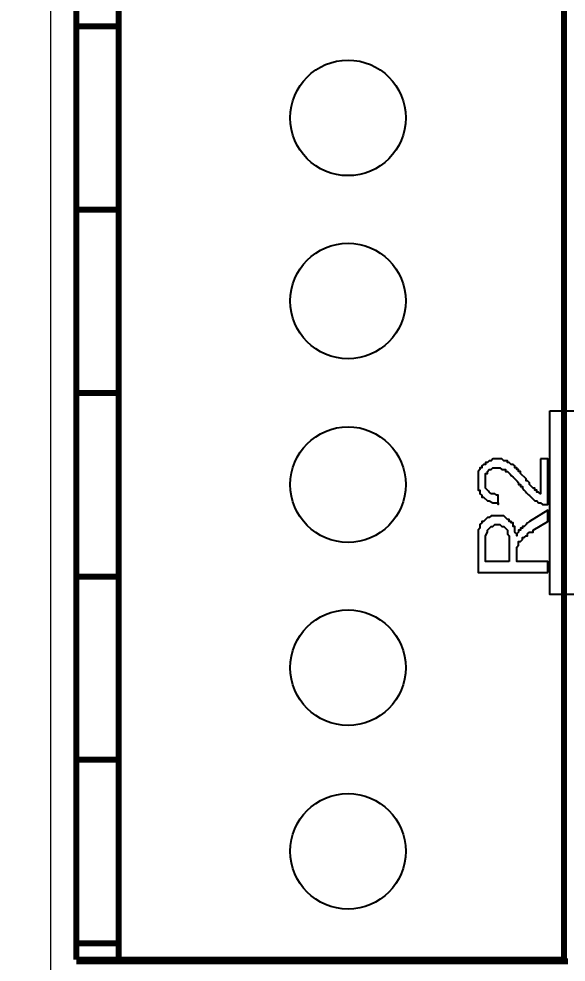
# Model space of a CAD drawing. Header units: millimetres. Extents: x -109 to -14.2, y -107.5 to -24.7.
# Drawn here: x -88.26 to -80.68, y -66.12 to -53.06 of the extents above; entities that cross this region are included whole.
import ezdxf

# ---------------------------------------------------------------- set-up
doc = ezdxf.new("R2010")
doc.units = ezdxf.units.MM
doc.header["$MEASUREMENT"] = 0
doc.layers.add('layer 1', color=7, linetype='Continuous')
doc.styles.get("Standard").update_dxf_attribs({"font": 'Deng.ttf'})
doc.dimstyles.get("Standard").update_dxf_attribs({"dimscale": 20, "dimtxt": 0.18, "dimasz": 0.18, "dimexe": 0.18, "dimexo": 0.0625, "dimgap": 0.09, "dimtad": 0, "dimtih": 1, "dimtoh": 1, "dimdec": 1, "dimzin": 0, "dimdsep": 46, "dimtxsty": 'Standard', "dimcen": 0.09, "dimadec": 0, "dimazin": 0, "dimtfac": 1, "dimtdec": 1, "dimtofl": 0, "dimtmove": 0, "dimatfit": 3, "dimfxl": 1, "dimtolj": 1, "dimtzin": 0, "dimarcsym": 0})

# ---------------------------------------------------------------- blocks, each defined once
blk = doc.blocks.new('*D5')
at = {"color": 0, "lineweight": -2, "transparency": 16777216}
for p, q in [((-86.575, -37.11), (-107.815, -37.11)), ((-104.215, -40.71), (-104.215, -62.346)), ((-104.215, -91.51), (-104.215, -69.874)), ((-86.575, -95.11), (-107.815, -95.11))]:
    blk.add_line(p, q, dxfattribs=at)
at = {"color": 0, "transparency": 16777216}
for points in [[(-104.815, -40.71), (-103.615, -40.71), (-104.215, -37.11)], [(-104.815, -91.51), (-103.615, -91.51), (-104.215, -95.11)]]:
    blk.add_solid(points, dxfattribs=at)
at = {"layer": 'Defpoints', "color": 0, "transparency": 16777216}
for p in [(-85.325, -37.11), (-104.215, -95.11), (-85.325, -95.11)]:
    blk.add_point(p, dxfattribs=at)
at = {"color": 0, "transparency": 16777216, "insert": (-104.215, -66.11), "char_height": 3.6, "attachment_point": 5}
blk.add_mtext('\\A1;58.0', dxfattribs=at)

msp = doc.modelspace()

# ---------------------------------------------------------------- linework, layer by layer
at = {"layer": 'layer 1', "color": 0}
for centre in [(-83.697, -54.429), (-83.697, -56.965), (-83.697, -59.508), (-83.697, -62.044), (-83.697, -64.587)]:
    msp.add_ellipse(centre, major_axis=(0, 0.8), ratio=1, dxfattribs=at)
at = {"layer": 'layer 1', "color": 0, "lineweight": 18}
msp.add_open_spline([(-87.814, -95.112), (-87.814, -95.112), (-87.814, -37.108), (-87.814, -37.108)], degree=3, dxfattribs=at)
at = {"layer": 'layer 1', "color": 0, "lineweight": 80}
for points in [[(-87.459, -66.084), (-87.459, -66.084), (-87.459, -40.231), (-87.459, -40.231)], [(-86.872, -66.084), (-86.872, -66.084), (-86.872, -40.231), (-86.872, -40.231)], [(-80.702, -66.084), (-80.702, -66.084), (-80.702, -40.231), (-80.702, -40.231)], [(-87.459, -53.158), (-87.459, -53.158), (-86.872, -53.158), (-86.872, -53.158)], [(-87.459, -55.7), (-87.459, -55.7), (-86.872, -55.7), (-86.872, -55.7)], [(-87.459, -58.236), (-87.459, -58.236), (-86.872, -58.236), (-86.872, -58.236)], [(-87.459, -60.779), (-87.459, -60.779), (-86.872, -60.779), (-86.872, -60.779)], [(-87.459, -63.315), (-87.459, -63.315), (-86.872, -63.315), (-86.872, -63.315)], [(-87.459, -65.858), (-87.459, -65.858), (-86.872, -65.858), (-86.872, -65.858)], [(-87.459, -66.084), (-87.459, -66.084), (-80.702, -66.084), (-80.702, -66.084)], [(-87.459, -66.11), (-87.459, -66.11), (-80.651, -66.11), (-80.651, -66.11)]]:
    msp.add_open_spline(points, degree=3, dxfattribs=at)
at = {"layer": 'layer 1', "color": 0}
for points, knots in [([(-80.902, -58.488), (-80.902, -58.488), (-80.902, -61.031), (-80.902, -61.031), (-80.902, -61.031), (-80.902, -61.031), (-72.009, -61.031), (-72.009, -61.031), (-72.009, -61.031), (-72.009, -61.031), (-72.009, -58.488), (-72.009, -58.488), (-72.009, -58.488), (-72.009, -58.488), (-80.902, -58.488), (-80.902, -58.488)], [0, 0, 0, 0, 0.2, 0.2, 0.2, 0.2, 0.4, 0.4, 0.4, 0.4, 0.6, 0.6, 0.6, 0.6, 1, 1, 1, 1]), ([(-81.031, -59.153), (-81.031, -59.153), (-80.928, -59.153), (-80.928, -59.153), (-80.928, -59.153), (-80.928, -59.153), (-80.928, -59.785), (-80.928, -59.785), (-80.928, -59.785), (-80.928, -59.785), (-81.006, -59.785), (-81.006, -59.785), (-81.006, -59.785), (-81.006, -59.785), (-81.031, -59.759), (-81.031, -59.759), (-81.031, -59.759), (-81.031, -59.759), (-81.057, -59.759), (-81.057, -59.759), (-81.057, -59.759), (-81.057, -59.759), (-81.083, -59.734), (-81.083, -59.734), (-81.083, -59.734), (-81.083, -59.734), (-81.109, -59.734), (-81.109, -59.734), (-81.109, -59.734), (-81.109, -59.734), (-81.135, -59.708), (-81.135, -59.708), (-81.135, -59.708), (-81.183, -59.658), (-81.211, -59.64), (-81.257, -59.585), (-81.257, -59.585), (-81.257, -59.585), (-81.283, -59.559), (-81.283, -59.559), (-81.283, -59.559), (-81.283, -59.559), (-81.283, -59.534), (-81.283, -59.534), (-81.283, -59.534), (-81.283, -59.534), (-81.309, -59.534), (-81.309, -59.534), (-81.309, -59.534), (-81.309, -59.534), (-81.309, -59.508), (-81.309, -59.508), (-81.309, -59.508), (-81.309, -59.508), (-81.335, -59.508), (-81.335, -59.508), (-81.335, -59.508), (-81.335, -59.508), (-81.335, -59.482), (-81.335, -59.482), (-81.335, -59.482), (-81.386, -59.43), (-81.438, -59.379), (-81.49, -59.327), (-81.49, -59.327), (-81.49, -59.327), (-81.515, -59.327), (-81.515, -59.327), (-81.515, -59.327), (-81.515, -59.327), (-81.515, -59.301), (-81.515, -59.301), (-81.515, -59.301), (-81.515, -59.301), (-81.567, -59.301), (-81.567, -59.301), (-81.567, -59.301), (-81.567, -59.301), (-81.593, -59.275), (-81.593, -59.275), (-81.593, -59.275), (-81.593, -59.275), (-81.69, -59.275), (-81.69, -59.275), (-81.69, -59.275), (-81.69, -59.275), (-81.716, -59.301), (-81.716, -59.301), (-81.716, -59.301), (-81.716, -59.301), (-81.741, -59.301), (-81.741, -59.301), (-81.741, -59.301), (-81.741, -59.301), (-81.767, -59.327), (-81.767, -59.327), (-81.767, -59.327), (-81.767, -59.327), (-81.767, -59.353), (-81.767, -59.353), (-81.767, -59.353), (-81.767, -59.353), (-81.793, -59.353), (-81.793, -59.353), (-81.793, -59.353), (-81.793, -59.353), (-81.793, -59.559), (-81.793, -59.559), (-81.793, -59.559), (-81.719, -59.62), (-81.75, -59.645), (-81.664, -59.637), (-81.664, -59.637), (-81.664, -59.637), (-81.638, -59.656), (-81.638, -59.656), (-81.638, -59.656), (-81.638, -59.656), (-81.619, -59.656), (-81.619, -59.656), (-81.619, -59.656), (-81.619, -59.656), (-81.619, -59.785), (-81.619, -59.785), (-81.619, -59.785), (-81.619, -59.785), (-81.619, -59.759), (-81.619, -59.759), (-81.619, -59.759), (-81.619, -59.759), (-81.69, -59.759), (-81.69, -59.759), (-81.69, -59.759), (-81.69, -59.759), (-81.741, -59.734), (-81.741, -59.734), (-81.741, -59.734), (-81.741, -59.734), (-81.767, -59.734), (-81.767, -59.734), (-81.767, -59.734), (-81.767, -59.734), (-81.819, -59.682), (-81.819, -59.682), (-81.819, -59.682), (-81.819, -59.682), (-81.845, -59.682), (-81.845, -59.682), (-81.845, -59.682), (-81.845, -59.682), (-81.845, -59.656), (-81.845, -59.656), (-81.845, -59.656), (-81.845, -59.656), (-81.87, -59.637), (-81.87, -59.637), (-81.87, -59.637), (-81.87, -59.637), (-81.87, -59.585), (-81.87, -59.585), (-81.87, -59.585), (-81.87, -59.585), (-81.896, -59.585), (-81.896, -59.585), (-81.896, -59.585), (-81.896, -59.585), (-81.896, -59.327), (-81.896, -59.327), (-81.896, -59.327), (-81.896, -59.327), (-81.87, -59.301), (-81.87, -59.301), (-81.87, -59.301), (-81.87, -59.301), (-81.87, -59.275), (-81.87, -59.275), (-81.87, -59.275), (-81.87, -59.275), (-81.845, -59.275), (-81.845, -59.275), (-81.845, -59.275), (-81.845, -59.275), (-81.845, -59.25), (-81.845, -59.25), (-81.845, -59.25), (-81.845, -59.25), (-81.819, -59.23), (-81.819, -59.23), (-81.819, -59.23), (-81.819, -59.23), (-81.793, -59.23), (-81.793, -59.23), (-81.793, -59.23), (-81.793, -59.23), (-81.793, -59.204), (-81.793, -59.204), (-81.793, -59.204), (-81.793, -59.204), (-81.767, -59.204), (-81.767, -59.204), (-81.767, -59.204), (-81.767, -59.204), (-81.741, -59.179), (-81.741, -59.179), (-81.741, -59.179), (-81.741, -59.179), (-81.716, -59.179), (-81.716, -59.179), (-81.716, -59.179), (-81.716, -59.179), (-81.69, -59.153), (-81.69, -59.153), (-81.69, -59.153), (-81.69, -59.153), (-81.567, -59.153), (-81.567, -59.153), (-81.567, -59.153), (-81.567, -59.153), (-81.541, -59.179), (-81.541, -59.179), (-81.541, -59.179), (-81.541, -59.179), (-81.49, -59.179), (-81.49, -59.179), (-81.49, -59.179), (-81.49, -59.179), (-81.49, -59.204), (-81.49, -59.204), (-81.49, -59.204), (-81.49, -59.204), (-81.464, -59.204), (-81.464, -59.204), (-81.464, -59.204), (-81.464, -59.204), (-81.438, -59.23), (-81.438, -59.23), (-81.438, -59.23), (-81.438, -59.23), (-81.412, -59.23), (-81.412, -59.23), (-81.412, -59.23), (-81.412, -59.23), (-81.386, -59.25), (-81.386, -59.25), (-81.386, -59.25), (-81.386, -59.25), (-81.386, -59.275), (-81.386, -59.275), (-81.386, -59.275), (-81.386, -59.275), (-81.361, -59.275), (-81.361, -59.275), (-81.361, -59.275), (-81.361, -59.275), (-81.361, -59.301), (-81.361, -59.301), (-81.361, -59.301), (-81.361, -59.301), (-81.335, -59.301), (-81.335, -59.301), (-81.335, -59.301), (-81.335, -59.301), (-81.335, -59.327), (-81.335, -59.327), (-81.335, -59.327), (-81.335, -59.327), (-81.309, -59.327), (-81.309, -59.327), (-81.309, -59.327), (-81.309, -59.327), (-81.309, -59.353), (-81.309, -59.353), (-81.309, -59.353), (-81.309, -59.353), (-81.232, -59.43), (-81.232, -59.43), (-81.232, -59.43), (-81.232, -59.43), (-81.232, -59.456), (-81.232, -59.456), (-81.232, -59.456), (-81.232, -59.456), (-81.212, -59.456), (-81.212, -59.456), (-81.212, -59.456), (-81.212, -59.456), (-81.186, -59.482), (-81.186, -59.482), (-81.186, -59.482), (-81.186, -59.482), (-81.186, -59.508), (-81.186, -59.508), (-81.186, -59.508), (-81.186, -59.508), (-81.135, -59.559), (-81.135, -59.559), (-81.135, -59.559), (-81.135, -59.559), (-81.109, -59.559), (-81.109, -59.559), (-81.109, -59.559), (-81.109, -59.559), (-81.109, -59.585), (-81.109, -59.585), (-81.109, -59.585), (-81.109, -59.585), (-81.083, -59.585), (-81.083, -59.585), (-81.083, -59.585), (-81.083, -59.585), (-81.083, -59.611), (-81.083, -59.611), (-81.083, -59.611), (-81.083, -59.611), (-81.057, -59.611), (-81.057, -59.611), (-81.057, -59.611), (-81.057, -59.611), (-81.031, -59.637), (-81.031, -59.637), (-81.031, -59.637), (-81.031, -59.637), (-81.031, -59.153), (-81.031, -59.153)], [0, 0, 0, 0, 0.012195, 0.012195, 0.012195, 0.012195, 0.02439, 0.02439, 0.02439, 0.02439, 0.036585, 0.036585, 0.036585, 0.036585, 0.04878, 0.04878, 0.04878, 0.04878, 0.060976, 0.060976, 0.060976, 0.060976, 0.073171, 0.073171, 0.073171, 0.073171, 0.085366, 0.085366, 0.085366, 0.085366, 0.097561, 0.097561, 0.097561, 0.097561, 0.109756, 0.109756, 0.109756, 0.109756, 0.121951, 0.121951, 0.121951, 0.121951, 0.134146, 0.134146, 0.134146, 0.134146, 0.146341, 0.146341, 0.146341, 0.146341, 0.158537, 0.158537, 0.158537, 0.158537, 0.170732, 0.170732, 0.170732, 0.170732, 0.182927, 0.182927, 0.182927, 0.182927, 0.195122, 0.195122, 0.195122, 0.195122, 0.207317, 0.207317, 0.207317, 0.207317, 0.219512, 0.219512, 0.219512, 0.219512, 0.231707, 0.231707, 0.231707, 0.231707, 0.243902, 0.243902, 0.243902, 0.243902, 0.256098, 0.256098, 0.256098, 0.256098, 0.268293, 0.268293, 0.268293, 0.268293, 0.280488, 0.280488, 0.280488, 0.280488, 0.292683, 0.292683, 0.292683, 0.292683, 0.304878, 0.304878, 0.304878, 0.304878, 0.317073, 0.317073, 0.317073, 0.317073, 0.329268, 0.329268, 0.329268, 0.329268, 0.341463, 0.341463, 0.341463, 0.341463, 0.353659, 0.353659, 0.353659, 0.353659, 0.365854, 0.365854, 0.365854, 0.365854, 0.378049, 0.378049, 0.378049, 0.378049, 0.390244, 0.390244, 0.390244, 0.390244, 0.402439, 0.402439, 0.402439, 0.402439, 0.414634, 0.414634, 0.414634, 0.414634, 0.426829, 0.426829, 0.426829, 0.426829, 0.439024, 0.439024, 0.439024, 0.439024, 0.45122, 0.45122, 0.45122, 0.45122, 0.463415, 0.463415, 0.463415, 0.463415, 0.47561, 0.47561, 0.47561, 0.47561, 0.487805, 0.487805, 0.487805, 0.487805, 0.5, 0.5, 0.5, 0.5, 0.512195, 0.512195, 0.512195, 0.512195, 0.52439, 0.52439, 0.52439, 0.52439, 0.536585, 0.536585, 0.536585, 0.536585, 0.54878, 0.54878, 0.54878, 0.54878, 0.560976, 0.560976, 0.560976, 0.560976, 0.573171, 0.573171, 0.573171, 0.573171, 0.585366, 0.585366, 0.585366, 0.585366, 0.597561, 0.597561, 0.597561, 0.597561, 0.609756, 0.609756, 0.609756, 0.609756, 0.621951, 0.621951, 0.621951, 0.621951, 0.634146, 0.634146, 0.634146, 0.634146, 0.646341, 0.646341, 0.646341, 0.646341, 0.658537, 0.658537, 0.658537, 0.658537, 0.670732, 0.670732, 0.670732, 0.670732, 0.682927, 0.682927, 0.682927, 0.682927, 0.695122, 0.695122, 0.695122, 0.695122, 0.707317, 0.707317, 0.707317, 0.707317, 0.719512, 0.719512, 0.719512, 0.719512, 0.731707, 0.731707, 0.731707, 0.731707, 0.743902, 0.743902, 0.743902, 0.743902, 0.756098, 0.756098, 0.756098, 0.756098, 0.768293, 0.768293, 0.768293, 0.768293, 0.780488, 0.780488, 0.780488, 0.780488, 0.792683, 0.792683, 0.792683, 0.792683, 0.804878, 0.804878, 0.804878, 0.804878, 0.817073, 0.817073, 0.817073, 0.817073, 0.829268, 0.829268, 0.829268, 0.829268, 0.841463, 0.841463, 0.841463, 0.841463, 0.853659, 0.853659, 0.853659, 0.853659, 0.865854, 0.865854, 0.865854, 0.865854, 0.878049, 0.878049, 0.878049, 0.878049, 0.890244, 0.890244, 0.890244, 0.890244, 0.902439, 0.902439, 0.902439, 0.902439, 0.914634, 0.914634, 0.914634, 0.914634, 0.926829, 0.926829, 0.926829, 0.926829, 0.939024, 0.939024, 0.939024, 0.939024, 0.95122, 0.95122, 0.95122, 0.95122, 0.963415, 0.963415, 0.963415, 0.963415, 0.97561, 0.97561, 0.97561, 0.97561, 1, 1, 1, 1]), ([(-80.928, -60.727), (-80.928, -60.727), (-81.896, -60.727), (-81.896, -60.727), (-81.896, -60.727), (-81.896, -60.727), (-81.896, -60.14), (-81.896, -60.14), (-81.896, -60.14), (-81.896, -60.14), (-81.87, -60.114), (-81.87, -60.114), (-81.87, -60.114), (-81.87, -60.114), (-81.87, -60.063), (-81.87, -60.063), (-81.87, -60.063), (-81.87, -60.063), (-81.845, -60.037), (-81.845, -60.037), (-81.845, -60.037), (-81.845, -60.037), (-81.845, -60.018), (-81.845, -60.018), (-81.845, -60.018), (-81.845, -60.018), (-81.819, -60.018), (-81.819, -60.018), (-81.819, -60.018), (-81.819, -60.018), (-81.767, -59.966), (-81.767, -59.966), (-81.767, -59.966), (-81.767, -59.966), (-81.741, -59.966), (-81.741, -59.966), (-81.741, -59.966), (-81.741, -59.966), (-81.716, -59.94), (-81.716, -59.94), (-81.716, -59.94), (-81.716, -59.94), (-81.541, -59.94), (-81.541, -59.94), (-81.541, -59.94), (-81.541, -59.94), (-81.49, -59.992), (-81.49, -59.992), (-81.49, -59.992), (-81.49, -59.992), (-81.464, -59.992), (-81.464, -59.992), (-81.464, -59.992), (-81.464, -59.992), (-81.464, -60.018), (-81.464, -60.018), (-81.464, -60.018), (-81.464, -60.018), (-81.438, -60.018), (-81.438, -60.018), (-81.438, -60.018), (-81.438, -60.018), (-81.438, -60.037), (-81.438, -60.037), (-81.438, -60.037), (-81.438, -60.037), (-81.412, -60.037), (-81.412, -60.037), (-81.412, -60.037), (-81.412, -60.037), (-81.412, -60.089), (-81.412, -60.089), (-81.412, -60.089), (-81.412, -60.089), (-81.386, -60.089), (-81.386, -60.089), (-81.386, -60.089), (-81.386, -60.089), (-81.386, -60.166), (-81.386, -60.166), (-81.386, -60.166), (-81.386, -60.166), (-81.361, -60.192), (-81.361, -60.192), (-81.361, -60.192), (-81.361, -60.192), (-81.361, -60.218), (-81.361, -60.218), (-81.361, -60.218), (-81.361, -60.218), (-81.361, -60.192), (-81.361, -60.192), (-81.361, -60.192), (-81.361, -60.192), (-81.335, -60.166), (-81.335, -60.166), (-81.335, -60.166), (-81.335, -60.166), (-81.335, -60.14), (-81.335, -60.14), (-81.335, -60.14), (-81.335, -60.14), (-81.309, -60.14), (-81.309, -60.14), (-81.309, -60.14), (-81.309, -60.14), (-81.309, -60.114), (-81.309, -60.114), (-81.309, -60.114), (-81.309, -60.114), (-81.283, -60.114), (-81.283, -60.114), (-81.283, -60.114), (-81.283, -60.114), (-81.283, -60.089), (-81.283, -60.089), (-81.283, -60.089), (-81.283, -60.089), (-81.257, -60.089), (-81.257, -60.089), (-81.257, -60.089), (-81.257, -60.089), (-81.232, -60.063), (-81.232, -60.063), (-81.232, -60.063), (-81.232, -60.063), (-81.212, -60.037), (-81.212, -60.037), (-81.212, -60.037), (-81.212, -60.037), (-81.186, -60.018), (-81.186, -60.018), (-81.186, -60.018), (-81.186, -60.018), (-80.928, -59.863), (-80.928, -59.863), (-80.928, -59.863), (-80.928, -59.863), (-80.928, -60.018), (-80.928, -60.018), (-80.928, -60.018), (-80.928, -60.018), (-81.135, -60.14), (-81.135, -60.14), (-81.135, -60.14), (-81.135, -60.14), (-81.135, -60.166), (-81.135, -60.166), (-81.135, -60.166), (-81.135, -60.166), (-81.186, -60.166), (-81.186, -60.166), (-81.186, -60.166), (-81.186, -60.166), (-81.212, -60.192), (-81.212, -60.192), (-81.212, -60.192), (-81.212, -60.192), (-81.212, -60.218), (-81.212, -60.218), (-81.212, -60.218), (-81.212, -60.218), (-81.232, -60.218), (-81.232, -60.218), (-81.232, -60.218), (-81.232, -60.218), (-81.257, -60.243), (-81.257, -60.243), (-81.257, -60.243), (-81.257, -60.243), (-81.283, -60.243), (-81.283, -60.243), (-81.283, -60.243), (-81.283, -60.243), (-81.283, -60.269), (-81.283, -60.269), (-81.283, -60.269), (-81.283, -60.269), (-81.309, -60.295), (-81.309, -60.295), (-81.309, -60.295), (-81.309, -60.295), (-81.335, -60.295), (-81.335, -60.295), (-81.335, -60.295), (-81.335, -60.295), (-81.335, -60.347), (-81.335, -60.347), (-81.335, -60.347), (-81.335, -60.347), (-81.361, -60.373), (-81.361, -60.373), (-81.361, -60.373), (-81.361, -60.373), (-81.361, -60.573), (-81.361, -60.573), (-81.361, -60.573), (-81.361, -60.573), (-80.928, -60.573), (-80.928, -60.573), (-80.928, -60.573), (-80.928, -60.573), (-80.928, -60.727), (-80.928, -60.727)], [0, 0, 0, 0, 0.019231, 0.019231, 0.019231, 0.019231, 0.038462, 0.038462, 0.038462, 0.038462, 0.057692, 0.057692, 0.057692, 0.057692, 0.076923, 0.076923, 0.076923, 0.076923, 0.096154, 0.096154, 0.096154, 0.096154, 0.115385, 0.115385, 0.115385, 0.115385, 0.134615, 0.134615, 0.134615, 0.134615, 0.153846, 0.153846, 0.153846, 0.153846, 0.173077, 0.173077, 0.173077, 0.173077, 0.192308, 0.192308, 0.192308, 0.192308, 0.211538, 0.211538, 0.211538, 0.211538, 0.230769, 0.230769, 0.230769, 0.230769, 0.25, 0.25, 0.25, 0.25, 0.269231, 0.269231, 0.269231, 0.269231, 0.288462, 0.288462, 0.288462, 0.288462, 0.307692, 0.307692, 0.307692, 0.307692, 0.326923, 0.326923, 0.326923, 0.326923, 0.346154, 0.346154, 0.346154, 0.346154, 0.365385, 0.365385, 0.365385, 0.365385, 0.384615, 0.384615, 0.384615, 0.384615, 0.403846, 0.403846, 0.403846, 0.403846, 0.423077, 0.423077, 0.423077, 0.423077, 0.442308, 0.442308, 0.442308, 0.442308, 0.461538, 0.461538, 0.461538, 0.461538, 0.480769, 0.480769, 0.480769, 0.480769, 0.5, 0.5, 0.5, 0.5, 0.519231, 0.519231, 0.519231, 0.519231, 0.538462, 0.538462, 0.538462, 0.538462, 0.557692, 0.557692, 0.557692, 0.557692, 0.576923, 0.576923, 0.576923, 0.576923, 0.596154, 0.596154, 0.596154, 0.596154, 0.615385, 0.615385, 0.615385, 0.615385, 0.634615, 0.634615, 0.634615, 0.634615, 0.653846, 0.653846, 0.653846, 0.653846, 0.673077, 0.673077, 0.673077, 0.673077, 0.692308, 0.692308, 0.692308, 0.692308, 0.711538, 0.711538, 0.711538, 0.711538, 0.730769, 0.730769, 0.730769, 0.730769, 0.75, 0.75, 0.75, 0.75, 0.769231, 0.769231, 0.769231, 0.769231, 0.788462, 0.788462, 0.788462, 0.788462, 0.807692, 0.807692, 0.807692, 0.807692, 0.826923, 0.826923, 0.826923, 0.826923, 0.846154, 0.846154, 0.846154, 0.846154, 0.865385, 0.865385, 0.865385, 0.865385, 0.884615, 0.884615, 0.884615, 0.884615, 0.903846, 0.903846, 0.903846, 0.903846, 0.923077, 0.923077, 0.923077, 0.923077, 0.942308, 0.942308, 0.942308, 0.942308, 0.961538, 0.961538, 0.961538, 0.961538, 1, 1, 1, 1]), ([(-81.464, -60.573), (-81.464, -60.573), (-81.464, -60.218), (-81.464, -60.218), (-81.464, -60.218), (-81.464, -60.218), (-81.49, -60.192), (-81.49, -60.192), (-81.49, -60.192), (-81.49, -60.192), (-81.49, -60.14), (-81.49, -60.14), (-81.49, -60.14), (-81.49, -60.14), (-81.541, -60.089), (-81.541, -60.089), (-81.541, -60.089), (-81.541, -60.089), (-81.567, -60.089), (-81.567, -60.089), (-81.567, -60.089), (-81.567, -60.089), (-81.593, -60.063), (-81.593, -60.063), (-81.593, -60.063), (-81.593, -60.063), (-81.664, -60.063), (-81.664, -60.063), (-81.664, -60.063), (-81.664, -60.063), (-81.69, -60.089), (-81.69, -60.089), (-81.69, -60.089), (-81.69, -60.089), (-81.716, -60.089), (-81.716, -60.089), (-81.716, -60.089), (-81.716, -60.089), (-81.767, -60.14), (-81.767, -60.14), (-81.767, -60.14), (-81.767, -60.14), (-81.767, -60.166), (-81.767, -60.166), (-81.767, -60.166), (-81.767, -60.166), (-81.793, -60.218), (-81.793, -60.218), (-81.793, -60.218), (-81.793, -60.218), (-81.793, -60.573), (-81.793, -60.573), (-81.793, -60.573), (-81.793, -60.573), (-81.464, -60.573), (-81.464, -60.573)], [0, 0, 0, 0, 0.066667, 0.066667, 0.066667, 0.066667, 0.133333, 0.133333, 0.133333, 0.133333, 0.2, 0.2, 0.2, 0.2, 0.266667, 0.266667, 0.266667, 0.266667, 0.333333, 0.333333, 0.333333, 0.333333, 0.4, 0.4, 0.4, 0.4, 0.466667, 0.466667, 0.466667, 0.466667, 0.533333, 0.533333, 0.533333, 0.533333, 0.6, 0.6, 0.6, 0.6, 0.666667, 0.666667, 0.666667, 0.666667, 0.733333, 0.733333, 0.733333, 0.733333, 0.8, 0.8, 0.8, 0.8, 0.866667, 0.866667, 0.866667, 0.866667, 1, 1, 1, 1])]:
    msp.add_open_spline(points, degree=3, knots=knots, dxfattribs=at)

# ---------------------------------------------------------------- dimensions: what is measured, and where the dimension line sits
dim = msp.add_aligned_dim(p1=(-85.325, -37.11), p2=(-85.325, -95.11), distance=-18.89, dimstyle='Standard')
dim.commit()
dim.dimension.update_dxf_attribs({"geometry": '*D5', "text_midpoint": (-104.215, -66.11)})

doc.saveas('drawing.dxf')
